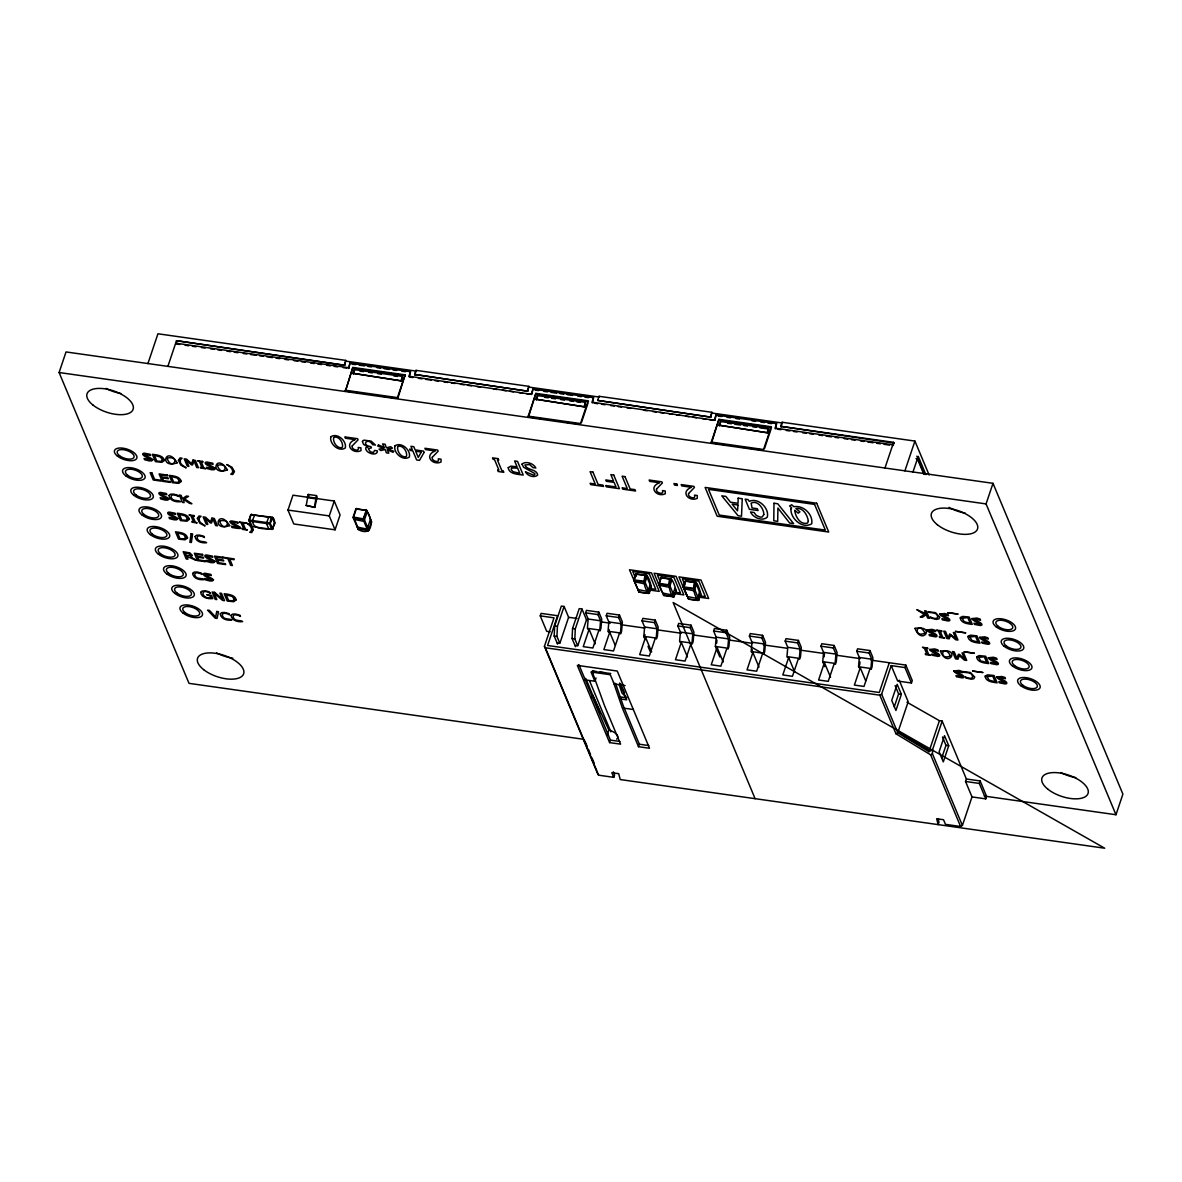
<?xml version="1.0" encoding="UTF-8"?>
<svg xmlns="http://www.w3.org/2000/svg" width="1182" height="1182" viewBox="0 0 1182 1182"><rect width="100%" height="100%" fill="white"/><g stroke="black" fill="none" stroke-linecap="round" stroke-linejoin="round"><path stroke-width="1.5" d="M938.242 819.2L938.996 822.14L938.168 824.622L936.646 818.742L943.532 819.717L945.467 824.356L960.597 826.499L962.399 825.45L932.45 753.806L932.568 749.61L942.172 721.079L939.424 720.695L906.978 702.226M272.554 529.181L274.475 522.592L272.215 517.184L250.673 514.776L248.796 520.361L251.544 526.492L272.185 529.418L274.963 523.316C272.259 507.255 266.674 529.093 273.086 528.886L269.969 523.005L249.328 520.08L251.914 526.256L251.057 525.768M366.405 509.797L363.14 519.459L367.986 531.043L371.724 522.089L366.878 510.506L355.871 508.954L353.034 517.376L358.353 529.684C373.438 537.411 373.069 519.459 367.203 511.717L363.953 521.395L353.832 519.312M557.608 644.16L554.181 635.99L554.668 625.928L561.347 606.085L564.095 606.469L568.867 617.89M559.677 642.919L556.944 636.374L557.416 626.312L564.095 606.469M575.501 646.702L572.073 638.531L572.561 628.469L579.239 608.612L581.987 609.011L586.76 620.417M577.57 645.461L574.836 638.915L575.309 628.854L581.987 609.011M649.524 591.857L650.972 586.671L646.126 575.087L635.606 574.245L633.729 579.83L639.048 592.123L648.682 593.497L651.459 587.38C644.988 559.234 640.023 588.739 649.568 592.965L644.737 581.381L633.729 579.83M658.98 584.056L661.27 577.23L671.391 579.313L668.613 585.415L658.98 584.056L661.27 577.23M700.527 593.689L700.468 594.694L695.681 582.105L685.146 581.263L683.27 586.848L688.589 599.141L698.222 600.515L701 594.413C693.494 566.208 690.125 595.846 699.123 599.998L694.277 588.414L683.27 586.848L688.589 599.141L698.592 600.279M588.178 619.028L587.395 628.307L599.776 630.065L600.574 620.786L597.989 614.596L598.831 612.128L586.435 610.37L585.607 612.852L588.178 619.028L600.574 620.786M608.833 621.954L608.036 631.247L620.417 632.991L621.215 623.712L618.629 617.521L619.471 615.054L607.075 613.295L606.248 615.778L608.833 621.954L621.215 623.712M645.209 639.639L643.821 636.315L644.618 627.021L642.033 620.846L642.86 618.363L655.256 620.122L658.152 627.066L657.369 636.359L656.527 638.841L655.153 638.649L649.302 656.01L639.669 654.651L645.52 637.275L644.146 637.083L644.973 634.601M655.256 620.122L654.414 622.604L657 628.78L656.202 638.073L643.821 636.315M680.404 632.089L679.606 641.383L691.987 643.141L692.785 633.847L690.199 627.672L691.042 625.189L678.645 623.431L677.818 625.913L680.404 632.089L692.785 633.847M717.474 651.459L715.391 646.451L716.189 637.172L713.603 630.981L714.43 628.514L726.827 630.257L729.722 637.216L728.939 646.51L728.097 648.977L726.723 648.785L720.872 666.16L711.239 664.786L717.09 647.426L715.716 647.234M716.676 643.2L716.942 640.097M726.827 630.257L725.984 632.739L728.57 638.915L727.772 648.209L715.391 646.451M751.974 642.24L751.176 651.533L763.557 653.291L764.355 643.998L761.769 637.822L762.612 635.34L750.215 633.582L749.388 636.064L751.974 642.24L764.355 643.998M787.759 647.308L786.961 656.601L799.342 658.359L800.14 649.066L797.554 642.89L798.397 640.408L786.015 638.649L785.173 641.132L787.759 647.308L800.14 649.066M824.829 666.678L822.746 661.669L823.544 652.375L820.958 646.199L821.8 643.717L834.182 645.475L837.078 652.434L836.295 661.713L835.452 664.195L834.078 664.003L828.227 681.364L818.594 680.005L824.445 662.644L823.071 662.452M824.164 656.867L824.43 653.764M834.182 645.475L833.34 647.958L835.925 654.134L835.127 663.427L822.746 661.669M859.329 657.458L858.531 666.751L870.912 668.495L871.71 659.216L869.125 653.025L869.967 650.558L857.585 648.8L856.743 651.282L859.329 657.458L871.71 659.216M859.683 665.038L859.949 661.935M306.241 505.438L308.207 494.431L316.466 495.598L317.101 497.149L314.826 507.373L306.241 505.438L314.826 507.373M314.501 506.605L316.466 495.598M583.923 739.326L189.002 683.344L59.1 372.522L66.029 351.94L992.998 483.32L1122.9 794.141L1115.971 814.738L984.325 796.077M147.927 363.554L157.945 333.782L345.809 360.407L344.76 365.268L176.517 340.697L344.76 365.268M167.874 366.376L176.517 340.697M176.842 341.48L176.015 343.947L179.649 344.464M316.318 498.494L334.27 501.035L340.076 514.938L335.067 529.817L293.771 523.966L287.965 510.063L292.973 495.184L307.335 497.223M344.435 364.499L345.809 360.407M349.946 363.14L348.734 368.429L349.946 363.14L410.494 371.724L409.297 377.014L412.961 377.531M352.812 367.439L345.484 390.976L352.812 367.439L405.116 374.857L397.787 398.393M353.004 373.32L354.26 369.597L402.427 376.423L401.496 380.914L353.004 373.32L401.496 380.914M353.329 374.088L354.157 371.606M335.067 529.817L329.261 515.913L334.27 501.035M401.171 380.146L402.427 376.423M405.116 374.857L397.462 397.61L345.159 390.208M410.494 371.724L408.972 376.245L531.797 394.389L532.993 389.085L593.556 397.669L592.359 402.959M414.631 374.443L416.005 370.35L528.871 386.351L527.807 391.212L414.631 374.443L527.807 391.212M414.956 375.226L416.005 370.35M527.482 390.444L528.871 386.351M531.472 393.606L532.993 389.085M528.206 416.153L535.874 393.384L588.178 400.801L580.51 423.555L528.206 416.153L528.531 416.921L535.874 393.384M536.052 399.265L537.308 395.542L585.489 402.368L584.558 406.859L536.052 399.265L584.558 406.859M536.377 400.033L537.219 397.551M584.233 406.091L585.489 402.368M581.381 422.713L587.956 403.195M593.556 397.669L592.034 402.19L714.844 420.334L709.363 419.551M597.678 400.403L599.067 396.295L711.919 412.296L710.87 417.157L597.678 400.403L710.87 417.157M550.147 631.794L546.705 631.306L540.248 615.866L541.09 613.384L557.594 615.719L547.576 645.49L879.29 692.504L889.307 662.733M613.31 771.772L614.596 774.86L613.754 777.342L598.624 775.185L597.664 773.752L544.414 646.332L554.018 617.817L540.248 615.866M586.508 619.826L577.732 645.86L574.984 645.475M587.705 629.09L589.094 629.282L583.243 646.643L592.876 648.017L598.727 630.641L600.101 630.848L600.929 628.366L601.727 619.072L598.831 612.128M592.404 672.189L592.817 670.948L596.393 671.45M593.32 672.986L593.733 671.745M609.188 629.533L608.361 632.015L609.735 632.207L615.172 645.209M609.735 632.207L603.884 649.568L613.517 650.942L619.368 633.567L620.742 633.774L621.584 631.291L622.367 621.998L619.471 615.054M584.1 679.724L594.901 681.26L596.009 677.951M591.473 698.104L592.581 694.794L608.833 730.018L607.164 734.982M710.545 416.389L711.919 412.296M714.534 419.551L716.056 415.03L776.604 423.614L775.407 428.903M714.844 420.334L716.056 415.03M592.817 670.948L592.079 671.406L604.475 705.551L620.609 744.158L609.602 742.606L610.444 740.124L578.87 664.58M711.269 442.098L718.922 419.329L771.225 426.746L763.572 449.5L711.269 442.098L711.594 442.866L718.922 419.329M719.114 425.21L720.37 421.486L768.536 428.312L767.606 432.804L719.114 425.21L767.606 432.804M719.439 425.978L720.266 423.496M674.287 595.373L675.232 592.581M609.602 742.606L577.333 665.377L617.24 671.036L649.524 748.265L638.502 746.699L639.344 744.217L623.21 705.61L615.541 683.388M679.931 642.151L681.305 642.358L675.454 659.719L685.087 661.078L690.938 643.717L692.312 643.909L693.154 641.427L693.937 632.148L691.042 625.189M699.064 598.89L700.01 596.097M767.281 432.036L768.536 428.312M764.444 448.658L771.004 429.14M776.604 423.614L775.082 428.135L892.765 444.816M893.09 445.584L893.917 443.102L780.741 426.347L782.115 422.255L914.927 441.078L929.111 475.001M781.066 427.116L782.115 422.255M752.328 649.819L751.501 652.301L752.875 652.494L758.992 667.121M752.875 652.494L747.024 669.854L756.657 671.228L762.508 653.868L763.882 654.06L764.724 651.577L765.508 642.284L762.612 635.34M787.286 657.369L788.66 657.561L782.809 674.937L792.442 676.296L798.293 658.935L799.667 659.128L800.51 656.645L801.293 647.352L798.397 640.408M884.963 468.013L893.592 442.334L780.741 426.347M904.91 470.835L914.927 441.078M912.947 472.091L918.237 456.355L925.861 474.588M858.856 667.52L860.23 667.712L854.379 685.072L864.012 686.447L869.863 669.071L871.237 669.278L872.08 666.796L872.863 657.502L869.967 650.558M544.414 646.332L545.375 647.78L879.822 695.179L881.624 694.13L891.213 665.614L904.984 667.564L911.44 683.004L897.67 681.054L891.213 665.614M904.984 667.564L905.811 665.082L871.06 660.147M894.257 706.851L898.601 693.952L895.114 685.59M901.364 694.336L895.926 710.471L891.73 700.424L897.168 684.304L901.364 694.336L898.601 693.952M911.44 683.004L912.268 680.522L905.811 665.082M1115.971 814.738L986.069 503.916L992.998 483.32M881.624 694.13L897.759 732.751L928.978 751.708L939.424 720.695M941.64 758.238L945.984 745.34L942.482 736.977M948.732 745.739L943.31 761.858L939.114 751.826L944.536 735.692L948.732 745.739L945.984 745.34M962.399 825.45L972.003 796.919L965.546 781.479L966.374 778.997L942.172 721.079M972.003 796.919L985.758 798.869L979.302 783.43L980.144 780.947L966.374 778.997M985.758 798.869L986.601 796.402L980.144 780.947M230.209 521.469C228.747 525.03 250.894 530.157 231.465 526.241L231.968 527.467C257.573 532.24 216.823 517.952 238.114 523.257L237.626 522.089L231.835 520.966A4.462 2.054 18.6 0 0 230.209 521.469M251.574 514.259L250.673 514.776M255.017 514.746C248.013 526.404 258.237 529.521 269.112 528.694M268.787 516.697L266.482 523.523L268.742 528.93M356.757 508.423L355.871 508.954M358.722 529.447L353.551 517.095L364.041 518.942L368.887 530.526L357.865 528.96M636.492 573.713L635.606 574.245L636.404 576.166M649.051 593.261L639.048 592.123L629.474 569.754L651.504 572.871L659.246 591.414L649.081 589.966M686.048 580.746L685.146 581.263M664.181 595.403L663.338 594.915L673.829 596.762L676.222 590.897C669.042 564.361 665.614 589.035 673.459 596.999L674.346 596.482L669.514 584.898L658.492 583.332L663.811 595.639L673.829 596.762M592.079 671.406L610.71 673.474M879.822 695.179L895.956 733.786L897.759 732.751L908.19 701.739L899.207 680.226M928.978 751.708L932.568 749.61M895.956 733.786L930.662 754.855L932.45 753.806M274.431 523.596L274.475 522.592M371.192 522.385L371.237 521.38M660.369 577.747L671.391 579.313M650.927 587.676L650.972 586.671M346.134 361.175L416.33 371.133M529.196 387.12L599.377 397.078L599.067 396.295M712.244 413.065L782.44 423.023M352.044 364.159L355.605 364.662M359.165 365.179L364.514 365.932M368.075 366.435L371.636 366.937M376.984 367.691L380.545 368.208M384.106 368.71L389.454 369.464M393.015 369.966L396.576 370.468M401.91 371.237L405.485 371.739M535.106 390.104L538.667 390.607M544.001 391.375L547.562 391.877M551.122 392.38L556.471 393.133M560.032 393.636L563.592 394.153M567.153 394.655L572.502 395.409M577.85 396.162L581.411 396.664M584.972 397.182L588.533 397.684M718.154 416.049L721.714 416.552M727.063 417.32L730.624 417.822M735.972 418.576L739.533 419.078M752.003 420.851L755.564 421.353M760.898 422.107L764.458 422.609M768.019 423.126L771.595 423.629M175.69 343.179L348.424 367.661M353.137 368.223L405.441 375.625M536.2 394.167L588.503 401.57M719.247 420.112L771.551 427.515M185.101 345.247L188.736 345.765M192.37 346.267L196.005 346.784M201.457 347.567L205.092 348.084M210.559 348.853L214.193 349.37M217.828 349.887L221.462 350.404M226.914 351.172L230.549 351.689M234.184 352.206L237.833 352.724M243.285 353.492L246.92 354.009M250.554 354.526L256.006 355.294M259.641 355.812L263.276 356.329M266.925 356.846L272.377 357.614M276.012 358.131L279.646 358.648M285.098 359.417L288.733 359.934M294.2 360.702L297.834 361.219M301.469 361.736L305.104 362.253M310.556 363.022L314.19 363.539M317.825 364.056L321.46 364.573M326.926 365.341L330.561 365.859M334.196 366.376L337.83 366.893M343.282 367.661L346.917 368.178M418.443 378.314L422.092 378.831M425.756 379.348L431.238 380.131M434.902 380.648L438.552 381.165M444.033 381.949L447.697 382.466M451.347 382.983L455.011 383.5M460.492 384.283L464.142 384.8M467.806 385.317L471.455 385.834M476.952 386.603L480.601 387.12M493.396 388.937L497.061 389.454M502.542 390.237L506.192 390.754M509.856 391.272L513.505 391.789M519.001 392.572L522.651 393.089M526.315 393.606L529.964 394.123M594.177 403.225L597.841 403.742M601.49 404.259L605.154 404.776M610.636 405.559L614.3 406.076M617.95 406.593L621.614 407.11M627.095 407.893L630.745 408.411M643.54 410.228L647.204 410.745M652.686 411.513L656.35 412.03M659.999 412.548L663.663 413.065M669.145 413.848L672.794 414.365M676.459 414.882L680.108 415.399M685.59 416.182L689.254 416.699M692.903 417.216L696.567 417.734M702.049 418.517L705.713 419.034M777.224 429.169L780.844 429.687M786.266 430.455L789.886 430.957M793.506 431.474L797.141 431.991M802.563 432.76L806.183 433.277M809.803 433.779L813.423 434.296M818.86 435.065L822.48 435.582M826.1 436.099L831.537 436.867M835.157 437.384L838.777 437.887M844.199 438.655L847.819 439.172M851.454 439.689L855.074 440.206M860.496 440.975L864.116 441.477M867.736 441.994L873.173 442.762M876.793 443.28L880.413 443.797M884.033 444.314L889.47 445.082M359.934 371.133L363.495 371.636M368.858 372.389L372.419 372.891M377.767 373.66L381.343 374.162M393.828 375.935L397.403 376.437M544.769 397.329L548.345 397.832M551.905 398.334L555.481 398.836M560.829 399.605L564.39 400.107M569.754 400.861L573.314 401.378M576.89 401.88L580.451 402.382M727.831 423.274L731.392 423.777M734.968 424.279L740.316 425.047M743.877 425.55L747.452 426.052M752.801 426.805L756.377 427.323M759.937 427.825L768.861 429.081M916.02 458.646L917.395 458.838L923.777 474.115M347.286 391.227L350.891 391.744M356.299 392.513L359.904 393.015M365.312 393.783L368.932 394.3M372.537 394.803L376.142 395.32M381.55 396.088L385.155 396.605M388.76 397.108L392.365 397.625M532.136 417.438L535.756 417.94M539.361 418.458L542.966 418.96M548.374 419.728L551.979 420.245M555.584 420.748L559.189 421.265M564.612 422.033L568.217 422.55M571.822 423.053L577.23 423.821M715.199 443.383L718.804 443.885M722.409 444.402L726.014 444.905M731.422 445.673L735.041 446.19M738.647 446.707L744.054 447.461M747.659 447.978L751.264 448.495M756.672 449.263L760.292 449.766M59.1 372.522L986.069 503.916M307.364 496.913L315.624 498.08M307.689 497.681L315.949 498.863M287.965 510.063L329.261 515.913M650.839 588.636L655.788 589.345L649.332 573.905L632.813 571.556L635.399 577.732M675.483 592.256L680.448 592.965L673.991 577.51L657.473 575.176L660.058 581.352M700.35 595.891L705.314 596.6L698.858 581.145L682.339 578.811L684.925 584.987M673.681 593.453L683.846 594.901L676.089 576.358L654.074 573.24L661.817 591.768M698.547 597.087L708.712 598.52L700.956 579.993L678.941 576.875L686.683 595.403M585.607 612.852L597.989 614.596M606.248 615.778L618.629 617.521M642.033 620.846L654.414 622.604M677.818 625.913L690.199 627.672M713.603 630.981L725.984 632.739M749.388 636.064L761.769 637.822M785.173 641.132L797.554 642.89M820.958 646.199L833.34 647.958M856.743 651.282L869.125 653.025M644.618 627.021L657 628.78M716.189 637.172L728.57 638.915M823.544 652.375L835.925 654.134M577.023 618.482L568.616 617.285L559.84 643.333L557.091 642.934M601.091 621.895L610.222 623.18M621.156 624.731L644.87 628.085M657.635 629.903L681.349 633.257M694.13 635.074L716.011 638.177M728.777 639.979L752.491 643.348M763.439 644.899L787.153 648.253M799.918 650.07L823.632 653.424M836.398 655.242L860.112 658.596M554.668 625.928L557.416 626.312M572.561 628.469L575.309 628.854M554.181 635.99L556.944 636.374M572.073 638.531L574.836 638.915M599.983 671.952L605.347 672.721M610.296 674.715L591.03 671.982L594.901 681.26M625.071 685.53L614.167 683.979L609.971 673.947M620.373 696.922L626.8 697.823L621.998 693.051L619.117 684.422M620.284 698.931L626.696 699.847L619.663 682.989M622.618 707.988L633.389 709.51M965.546 781.479L979.302 783.43M610.444 740.124L619.87 741.454M639.344 744.217L648.785 745.561M608.833 730.018L610.902 730.698A9.914 4.565 18.6 0 1 616.605 739.164M904.688 736.386L929.407 750.467L898.172 731.51M638.561 591.414L639.418 591.887M624.524 692.888L620.535 683.669M696.493 584.041L694.189 590.867L684.082 588.784M699.714 591.768L697.424 598.58L687.303 596.496M671.716 580.525L669.411 587.351L659.305 585.267M674.937 588.252L672.647 595.078L662.526 592.995M646.938 577.023L644.648 583.834L634.527 581.751M650.174 584.735L647.869 591.561L637.763 589.478M370.439 519.445L367.174 529.122L357.067 527.039M916.863 456.163L924.472 474.396M893.592 442.334L893.917 443.102M930.662 754.855L960.597 826.499M860.23 667.712L865.667 680.714M824.445 662.644L830.562 677.271M720.37 421.486L720.695 422.255M788.66 657.561L794.777 672.203M717.09 647.426L723.207 662.053M717.755 652.109L719.794 656.985M755.106 798.677L673.134 602.524L1104.697 848.218L620.225 779.559L618.703 773.678L611.818 772.703L613.754 777.342M681.305 642.358L687.422 656.985M645.52 637.275L651.637 651.917M648.002 646.318L650.085 651.312M537.308 395.542L537.633 396.31M638.502 746.699L622.367 708.092L613.517 682.442M589.094 629.282L595.196 643.909M589.626 681.009L610.858 731.821M585.711 678.365L600.353 713.396M584.898 740.966L587.011 746.034M588.429 749.418L590.542 754.5M591.96 757.884L594.088 762.951M545.375 647.78L598.624 775.185M354.26 369.597L354.585 370.365M308.207 494.431L308.842 495.982M232.854 658.182A24.32 11.199 18.6 0 1 216.557 652.892M120.83 393.458A24.32 11.199 18.6 0 1 106.025 388.42M965.221 513.151A24.32 11.199 18.6 0 1 949.102 507.373M1075.768 777.623A24.32 11.199 18.6 0 1 1060.948 772.585M178.438 460.3L180.816 465.117L186.135 467.909L181.984 464.851A11.79 5.422 18.6 0 1 180.358 462.517L180.344 459.813L182.072 458.202L180.063 457.922L178.438 460.3M197.379 518.366L199.758 523.198L205.077 525.975L200.925 522.917A11.79 5.422 18.6 0 1 199.3 520.597L199.285 517.893L201.014 516.268L199.004 515.987L197.379 518.366M169.041 495.524C169.573 500.695 176.148 502.38 180.55 501.656C178.645 499.735 172.483 501.892 171.109 497.341C170.119 493.175 176.517 495.258 178.379 496.47L177.891 495.302L173.591 494.106L170.43 494.194L169.041 495.524M192.681 573.447C193.213 578.604 199.802 580.303 204.19 579.564C202.299 577.658 196.138 579.815 194.749 575.25C193.774 571.083 200.157 573.167 202.033 574.393L201.531 573.211L197.231 572.014L194.07 572.118L192.681 573.447M195.104 536.539C195.636 541.696 202.225 543.395 206.614 542.671C204.722 540.75 198.561 542.907 197.172 538.342C196.197 534.19 202.58 536.273 204.456 537.485L203.954 536.303L199.655 535.121L196.493 535.21L195.104 536.539M220.295 613.931C220.827 619.087 227.417 620.786 231.805 620.048C229.899 618.142 223.738 620.284 222.364 615.733C221.374 611.567 227.771 613.65 229.633 614.862L229.145 613.694L224.846 612.498L221.684 612.586L220.295 613.931M231.111 615.453C231.628 620.609 238.217 622.308 242.605 621.584C240.714 619.663 234.553 621.821 233.164 617.255C232.189 613.103 238.587 615.187 240.448 616.398L239.961 615.216L235.646 614.034L232.499 614.123L231.111 615.453M234.42 471.529L232.795 474.514L230.785 474.233C235.706 471.396 230.076 465.915 226.737 464.57L232.041 467.318L234.42 471.529M253.362 529.61L251.736 532.594L249.727 532.299C254.647 529.477 249.018 523.981 245.679 522.651L250.983 525.399L253.362 529.61M939.69 617.137L938.966 618.851L936.366 619.383L930.84 618.068L930.337 616.886C932.317 618.585 939.734 619.885 937.252 615.32C935.464 611.389 929.894 613.724 928.18 611.715L935.568 612.675L939.69 617.137M974.618 676.99L973.894 678.719L971.294 679.236L965.753 677.921L965.266 676.754C967.245 678.453 974.662 679.739 972.165 675.173C970.392 671.243 964.822 673.577 963.108 671.568L970.496 672.543L974.618 676.99M773.988 503.237L773.782 520.774L777.697 521.336L777.919 508.038L789.65 523.035L793.58 523.582L777.756 503.768L773.988 503.237M738.159 498.169L738.041 503.281L730.535 502.217L725.866 496.425L721.774 495.834L738.1 515.721L741.513 516.209L742.252 498.745L738.159 498.169M200.689 592.345C201.265 597.767 208.283 599.171 212.819 598.565L211.475 595.359L206.732 594.679L210.115 595.964L210.913 597.87C201.546 599.333 199.241 586.981 210.603 593.379L209.14 591.842A8.983 4.137 18.6 0 0 205.565 590.956L202.181 591.015L200.689 592.345M508.216 467.658C508.969 474.396 518.351 474.233 523.227 475.061L517.509 461.379L514.628 460.965L517.066 466.787L510.846 466.151L508.216 467.658M249.328 520.08L249.284 521.085L269.924 524.01L272.702 517.908L251.205 514.495L249.328 520.08M353.551 517.095L353.507 518.1L363.14 519.459L366.878 510.506L356.388 508.659L353.551 517.095M634.246 579.535L634.202 580.539L643.835 581.913L646.613 575.797L636.123 573.95L634.246 579.535M675.749 590.187L675.705 591.192L675.749 590.187M683.802 586.553L683.757 587.557L693.391 588.932L696.154 582.829L685.678 580.983L683.802 586.553M522.03 464.098L523.582 467.259L534.825 473.539A3.856 1.773 18.6 0 1 533.51 475.09L525.399 471.81C527.335 475.814 534.249 478.326 537.677 475.075C536.923 468.796 526.596 470.436 524.911 464.954L529.669 464.556L532.934 467.584L535.815 467.998C533.776 463.462 525.783 460.67 522.03 464.098M362.431 441.536L363.598 444.476L368.193 446.885A6.826 3.132 18.6 0 0 365.77 447.801C364.706 452.987 377.59 457.124 377.383 450.83L374.62 450.431L373.409 452.543L370.38 451.82L368.237 448.672L371.429 447.875L370.926 446.678C359.978 444.934 368.267 436.838 372.566 444.668L375.448 445.067L371.192 441.122L364.145 440.162A6.974 3.206 18.6 0 0 362.431 441.536M737.952 504.98L737.524 510.86L732.146 504.153L737.952 504.98M808.34 520.996L807.646 523.05C800.199 525.281 795.294 516.504 794.747 510.24L798.205 513.165L799.918 511.865L795.944 508.511C803.095 507.241 807.336 515.012 808.34 520.996M790.965 508.733C790.167 518.558 802.711 529.521 811.738 523.759C813.246 514.347 803.361 504.995 793.905 506.694L791.644 504.758L789.591 505.999L791.6 507.713L790.965 508.733M162.614 459.946L160.9 461.394L156.822 461.054L154.443 455.38L160.442 457.035L162.614 459.946M179.457 480.985L177.743 482.433L173.651 482.093L171.287 476.435L177.285 478.075L179.457 480.985M187.569 518.868L185.869 520.316L181.777 519.977L179.413 514.303L185.411 515.958L187.569 518.868M185.737 537.455L184.023 538.903L179.945 538.564L177.566 532.905L183.565 534.545L185.737 537.455M234.405 599.363L232.706 600.811L228.614 600.471L226.25 594.797L232.248 596.452L234.405 599.363M962.104 618.171L964.202 621.673L970.186 623.328L967.822 617.654L962.104 618.171M969.861 636.95L971.944 640.452L977.942 642.092L975.578 636.433L969.861 636.95M978.593 657.355L980.676 660.856L986.674 662.496L984.311 656.837L978.593 657.355M987 676.606L989.098 680.108L995.096 681.763L992.717 676.089L987 676.606M352.221 445.91C350.818 449.662 360.259 452.455 358.19 447.446L360.938 447.83L360.953 450.667C352.886 454.597 343.312 444.24 355.147 439.615L345.395 438.241L344.834 436.897L357.599 438.714L358.072 439.837L352.221 445.91M432.302 457.257C430.898 461.01 440.339 463.802 438.271 458.793L441.019 459.192L441.034 462.014C432.967 465.944 423.392 455.587 435.227 450.963L425.476 449.588L424.914 448.259L437.68 450.061L438.153 451.184L432.302 457.257M656.512 489.038C655.109 492.791 664.55 495.583 662.481 490.574L665.244 490.973L665.244 493.795C657.177 497.725 647.618 487.368 659.453 482.744L649.686 481.37L649.14 480.025L661.89 481.842L662.363 482.965L656.512 489.038M688.545 493.574C687.141 497.327 696.582 500.119 694.514 495.11L697.277 495.509L697.277 498.331C689.209 502.261 679.65 491.919 691.485 487.294L681.718 485.905L681.172 484.576L693.923 486.378L694.395 487.501L688.545 493.574M191.115 533.717L189.888 542.272L191.381 542.479L192.622 533.939L191.115 533.717M152.877 459.709L151.68 460.877L149.095 460.877L144.559 459.695L144.056 458.468C163.485 462.384 141.338 457.257 142.8 453.681A4.462 2.054 18.6 0 1 144.426 453.194L150.217 454.316L150.705 455.484C136.876 452.75 149.804 456.548 152.877 459.709M169.026 498.922L167.829 500.089L165.244 500.075L160.708 498.893L160.191 497.666C179.634 501.596 157.487 496.47 158.949 492.894A4.462 2.054 18.6 0 1 160.575 492.406L166.352 493.529L166.854 494.697C153.01 491.963 165.953 495.76 169.026 498.922M177.832 518.647L176.65 519.799L174.064 519.799L169.528 518.617L169.011 517.391C188.455 521.306 166.307 516.179 167.77 512.619A4.462 2.054 18.6 0 1 169.395 512.116L175.172 513.239L175.66 514.406C161.831 511.688 174.759 515.47 177.832 518.647M215.316 468.56L214.134 469.727L211.548 469.727L207.013 468.545L206.495 467.318C225.925 471.234 203.792 466.107 205.254 462.546A4.462 2.054 18.6 0 1 206.88 462.044L212.657 463.167L213.144 464.334C199.315 461.601 212.243 465.398 215.316 468.56M214.976 561.494L213.779 562.662L211.194 562.662L206.658 561.48L206.156 560.253C225.585 564.169 203.437 559.042 204.9 555.481A4.462 2.054 18.6 0 1 206.525 554.979L212.317 556.101L212.804 557.269C198.975 554.535 211.903 558.332 214.976 561.494M213.499 579.786L212.317 580.953L209.731 580.953L205.195 579.771L204.678 578.545C224.122 582.46 201.974 577.333 203.437 573.772A4.462 2.054 18.6 0 1 205.062 573.27L210.839 574.393L211.327 575.56C197.497 572.842 210.426 576.624 213.499 579.786M926.924 629.917C928.313 633.596 944.182 637.113 929.052 634.527L929.54 635.709L935.317 636.832A4.462 2.054 18.6 0 0 936.942 636.33C938.405 632.754 916.257 627.627 935.701 631.557L935.184 630.331L931.977 629.371L926.924 629.917M929.643 649.465C931.017 653.144 946.885 656.675 931.756 654.089L932.243 655.256L938.02 656.379A4.462 2.054 18.6 0 0 939.66 655.877C941.108 652.316 918.975 647.189 938.405 651.105L937.887 649.878L934.696 648.933L929.643 649.465M939.764 614.064C941.138 617.743 957.006 621.259 941.877 618.674L942.364 619.841L948.141 620.964A4.462 2.054 18.6 0 0 949.781 620.476C951.229 616.901 929.096 611.774 948.525 615.689L948.008 614.477L944.817 613.517L939.764 614.064M953.844 670.962C955.219 674.641 971.102 678.158 955.957 675.572L956.445 676.754L962.237 677.877A4.462 2.054 18.6 0 0 963.862 677.375C965.325 673.799 943.177 668.672 962.606 672.602L962.104 671.376L958.898 670.416L953.844 670.962M971.826 618.6C973.2 622.279 989.068 625.81 973.938 623.224L974.426 624.392L980.203 625.514A4.462 2.054 18.6 0 0 981.843 625.012C983.291 621.451 961.158 616.324 980.587 620.24L980.07 619.013L976.879 618.068L971.826 618.6M979.582 637.379C980.957 641.058 996.825 644.574 981.695 642.003L982.183 643.171L987.96 644.293A4.462 2.054 18.6 0 0 989.6 643.791C991.048 640.216 968.915 635.089 988.344 639.019L987.827 637.792L984.636 636.832L979.582 637.379M988.3 657.783C989.689 661.462 1005.557 664.978 990.427 662.408L990.915 663.575L996.692 664.698A4.462 2.054 18.6 0 0 998.317 664.195C999.78 660.635 977.632 655.493 997.076 659.423L996.559 658.197L993.353 657.236L988.3 657.783M996.722 677.035C998.096 680.714 1013.964 684.245 998.834 681.659L999.322 682.827L1005.099 683.95A4.462 2.054 18.6 0 0 1006.739 683.447C1008.187 679.886 986.054 674.759 1005.483 678.675L1004.981 677.449L1001.775 676.503L996.722 677.035M216.72 611.463L215.656 617.048L209.48 610.444L207.618 610.178L215.183 618.156L217.074 618.422L218.507 611.729L216.72 611.463M164.431 460.374L161.949 462.295L155.433 461.645L152.36 454.302C156.615 454.907 163.116 455.306 164.431 460.374M181.274 481.414L178.792 483.335L172.262 482.684L169.203 475.341C173.444 475.962 179.959 476.346 181.274 481.414M189.386 519.297L186.904 521.218L180.388 520.568L177.315 513.224C181.57 513.83 188.086 514.229 189.386 519.297M187.554 537.884L185.072 539.805L178.556 539.155L175.483 531.811C179.738 532.432 186.239 532.816 187.554 537.884M236.237 599.791L233.755 601.712L227.225 601.062L224.166 593.719C228.407 594.324 234.923 594.723 236.237 599.791M960.39 617.551L960.212 618.334C961.527 623.402 968.028 623.8 972.284 624.406L969.21 617.063L962.695 616.413L960.39 617.551M968.147 636.33L967.969 637.113C969.284 642.181 975.785 642.565 980.041 643.185L976.967 635.842L970.452 635.192L968.147 636.33M976.879 656.734L976.687 657.517C978.002 662.585 984.517 662.969 988.773 663.59L985.699 656.246L979.169 655.596L976.879 656.734M985.286 675.986L985.108 676.769C986.423 681.837 992.924 682.236 997.18 682.841L994.106 675.498L987.591 674.848L985.286 675.986M167.031 458.143C171.996 472.298 181.851 454.937 167.031 458.143M217.266 465.265C222.246 479.419 232.1 462.059 217.266 465.265M219.468 520.966C224.432 535.121 234.287 517.76 219.468 520.966M925.048 633.138C912.223 638.708 917.335 618.94 925.048 633.138M950.52 655.921C937.695 661.477 942.808 641.723 950.52 655.921M333.605 437.739C332.792 442.127 336.929 448.51 341.82 447.697L342.499 447.003C343.327 442.615 339.175 436.261 334.314 437.059L333.605 437.739M397.669 446.811C396.857 451.199 400.993 457.582 405.884 456.784L406.564 456.089C407.391 451.701 403.239 445.333 398.378 446.146L397.669 446.811M763.823 514.466L762.227 516.977L760.218 517.14L756.303 515.455L754.101 512.5L750.511 511.983C753.126 517.642 762.154 521.676 767.281 517.169C769.615 508.112 758.135 497.238 749.285 501.36L748.058 499.572L745.148 499.159L749.388 509.309L758.09 510.535L757.337 508.718L752.048 507.965L751.117 503.148C757.529 499.75 763.853 508.526 763.823 514.466M192.311 555.51L190.361 556.574L196.36 560.431L186.741 556.323L187.968 559.234L186.224 558.997L183.166 551.654L190.021 552.984L192.311 555.51M330.842 436.779C329.098 443.767 338.924 452.411 345.292 447.978C347.035 441.004 337.195 432.346 330.842 436.779M394.906 445.865C393.163 452.854 402.988 461.497 409.356 457.065C411.1 450.091 401.259 441.418 394.906 445.865M177.197 462.797C158.418 469.431 165.864 444.358 177.197 462.797M227.432 469.919C208.653 476.538 216.099 451.48 227.432 469.919M229.633 525.606C210.854 532.24 218.301 507.181 229.633 525.606M914.971 628.366C922.211 646.702 936.632 624.835 914.971 628.366M940.444 651.149C947.683 669.47 962.104 647.618 940.444 651.149M192.991 460.064L191.543 463.699L186.564 459.148L184.185 458.808L187.258 466.151L188.884 466.388L186.239 460.064L191.425 464.836L192.474 464.984L194.084 461.172L196.729 467.496L198.473 467.747L195.399 460.404L192.991 460.064M211.933 518.13L210.485 521.764L205.505 517.214L203.127 516.889L206.2 524.232L207.825 524.453L205.18 518.13L210.366 522.917L211.415 523.065L213.026 519.238L215.671 525.562L217.414 525.813L214.341 518.47L211.933 518.13M950.653 635.177L949.205 638.812L946.797 638.472L943.724 631.129L945.467 631.38L948.112 637.704L949.722 633.877L955.957 638.812L953.313 632.488L954.938 632.71L958.011 640.053L955.632 639.728L950.653 635.177M959.385 655.582L957.937 659.216L955.514 658.876L952.456 651.533L954.184 651.784L956.829 658.108L958.439 654.281L959.503 654.429L964.675 659.216L962.045 652.892L963.67 653.114L966.728 660.457L964.364 660.132L959.385 655.582M190.494 555.259L186.401 555.51L185.249 552.733L189.164 553.531L190.494 555.259M421.309 452.041L418.265 457.419L415.68 451.243L421.309 452.041M424.072 452.425L419.507 460.359L416.625 459.961L412.813 450.83L410.184 450.46L409.622 449.116L412.252 449.5L410.908 446.264L413.774 446.678L415.133 449.899L423.511 451.096L424.072 452.425M378.462 444.964L377.738 446.057L383.766 448.362L379.023 449.145L380.811 450.578L385.169 449.485L386.337 452.824L388.834 453.179L387.179 449.766L393.074 452.322L393.798 451.243L387.77 448.924L392.498 448.155L390.725 446.707L386.351 447.801L385.11 444.255L382.599 443.9L384.357 447.52L378.462 444.964M511.525 467.924L511.2 469.668L513.121 471.721L519.784 473.317L517.627 468.131L511.525 467.924M183.461 499.321L184.126 502.631L182.383 502.38L179.309 495.036L181.053 495.288L182.471 498.656L186.416 496.041L188.529 496.351L184.495 498.863L191.912 503.739L189.652 503.414L183.461 499.321M925.831 613.68L916.804 609.631L924.235 614.507L920.187 617.019L922.315 617.329L926.26 614.699L927.663 618.083L929.407 618.334L926.348 610.991L924.605 610.739L925.831 613.68M816.688 503.237L705.107 487.412L717.149 516.224L828.73 532.033L816.688 503.237M498.11 458.631L492.48 457.833L493.13 459.37L494.504 459.562L498.937 470.17L497.563 469.978L498.198 471.515L503.827 472.312L503.192 470.776L501.818 470.569L497.386 459.975L498.76 460.167L498.11 458.631M592.95 472.076L590.084 471.662L595.24 484.014L590.113 483.29L590.675 484.62L603.559 486.452L602.997 485.122L598.122 484.428L592.95 472.076M613.724 475.016L610.843 474.603L613.547 481.059L605.79 479.966L606.351 481.296L614.108 482.404L616.014 486.954L605.745 485.507L606.307 486.836L619.442 488.698L613.724 475.016M624.982 476.612L622.101 476.198L627.273 488.55L622.146 487.826L622.692 489.156L635.591 490.988L635.029 489.658L630.154 488.964L624.982 476.612M676.784 483.955L673.903 483.541L674.553 485.093L677.434 485.492L676.784 483.955M814.575 504.389L708.506 489.348L719.262 515.057L825.332 530.097L814.575 504.389M202.624 461.423L197.557 460.699L199.536 461.689L201.974 467.54L200.305 467.304L200.615 468.042L205.698 468.766L203.718 467.777L201.28 461.94L202.949 462.177L202.624 461.423M151.887 472.889L150.144 472.637L153.217 479.981L160.796 481.059L160.427 480.188L154.591 479.36L151.887 472.889M167.283 475.075L159.097 473.908L162.17 481.251L170.356 482.419L169.986 481.547L163.544 480.631L162.407 477.912L168.405 478.754L168.051 477.897L162.037 477.04L161.195 475.031L167.637 475.947L167.283 475.075M957.863 614.064L947.742 612.631L957.863 614.064M194.099 515.603L189.017 514.879L190.996 515.869L193.449 521.705L191.78 521.469L192.09 522.222L197.172 522.946L195.178 521.956L192.74 516.12L194.409 516.357L194.099 515.603M244.334 522.725L239.252 522.001L241.231 522.991L243.684 528.827L242.015 528.59L242.325 529.344L247.407 530.068L245.428 529.078L242.975 523.242L244.644 523.478L244.334 522.725M965.605 632.843L955.499 631.41L965.605 632.843M941.581 630.819L936.499 630.109L938.478 631.085L940.916 636.935L939.247 636.699L939.572 637.438L944.64 638.162L942.66 637.172L940.222 631.336L941.891 631.572L941.581 630.819M974.337 653.247L964.231 651.814L974.337 653.247M927.545 648.002L922.462 647.278L924.442 648.268L926.88 654.104L925.211 653.868L925.536 654.621L930.603 655.345L928.624 654.355L926.186 648.519L927.855 648.755L927.545 648.002M202.506 554.388L194.336 553.235L197.394 560.578L205.579 561.731L205.225 560.859L198.783 559.958L197.63 557.224L203.644 558.081L203.274 557.21L197.276 556.353L196.434 554.343L202.876 555.259L202.506 554.388M222.644 557.239L214.459 556.087L217.518 563.43L225.703 564.582L225.348 563.725L218.906 562.809L217.769 560.076L223.767 560.933L223.398 560.061L217.399 559.204L216.557 557.195L222.999 558.111L222.644 557.239M233.755 558.82L223.221 557.328L227.978 558.82L230.682 565.292L232.426 565.543L229.722 559.056L234.11 559.692L233.755 558.82M982.759 672.499L972.653 671.066L982.759 672.499M214.622 592.359L212.139 592.019L215.213 599.363L216.838 599.584L214.193 593.261L222.615 600.412L224.58 600.678L221.507 593.334L219.882 593.113L222.305 598.919L214.622 592.359M133.817 495.317A11.79 5.422 18.6 0 0 152.892 498.021A11.79 5.422 18.6 0 0 139.476 487.412A11.79 5.422 18.6 0 0 133.817 495.317M1004.272 646.377A11.79 5.422 18.6 0 0 1023.346 649.081A11.79 5.422 18.6 0 0 1009.93 638.457A11.79 5.422 18.6 0 0 1004.272 646.377M174.803 593.394A11.79 5.422 18.6 0 0 193.878 596.097A11.79 5.422 18.6 0 0 180.462 585.474A11.79 5.422 18.6 0 0 174.803 593.394M158.403 554.166A11.79 5.422 18.6 0 0 177.477 556.87A11.79 5.422 18.6 0 0 164.076 546.247A11.79 5.422 18.6 0 0 158.403 554.166M1012.472 665.998A11.79 5.422 18.6 0 0 1031.531 668.687A11.79 5.422 18.6 0 0 1018.13 658.078A11.79 5.422 18.6 0 0 1012.472 665.998M183.003 613.015A11.79 5.422 18.6 0 0 202.078 615.719A11.79 5.422 18.6 0 0 188.662 605.095A11.79 5.422 18.6 0 0 183.003 613.015M142.017 514.938A11.79 5.422 18.6 0 0 161.092 517.642A11.79 5.422 18.6 0 0 147.676 507.019A11.79 5.422 18.6 0 0 142.017 514.938M1020.672 685.604A11.79 5.422 18.6 0 0 1039.732 688.308A11.79 5.422 18.6 0 0 1026.331 677.685A11.79 5.422 18.6 0 0 1020.672 685.604M125.617 475.711A11.79 5.422 18.6 0 0 144.692 478.415A11.79 5.422 18.6 0 0 131.291 467.791A11.79 5.422 18.6 0 0 125.617 475.711M150.217 534.56A11.79 5.422 18.6 0 0 169.277 537.249A11.79 5.422 18.6 0 0 155.876 526.64A11.79 5.422 18.6 0 0 150.217 534.56M166.603 573.787A11.79 5.422 18.6 0 0 185.677 576.491A11.79 5.422 18.6 0 0 172.276 565.868A11.79 5.422 18.6 0 0 166.603 573.787M996.071 626.755A11.79 5.422 18.6 0 0 1015.146 629.459A11.79 5.422 18.6 0 0 1001.73 618.851A11.79 5.422 18.6 0 0 996.071 626.755M117.417 456.089A11.79 5.422 18.6 0 0 136.491 458.793A11.79 5.422 18.6 0 0 123.091 448.185A11.79 5.422 18.6 0 0 117.417 456.089M937.459 524.808A24.32 11.199 18.6 0 0 976.79 530.393A24.32 11.199 18.6 0 0 949.146 508.482A24.32 11.199 18.6 0 0 937.459 524.808M1047.991 789.295A24.32 11.199 18.6 0 0 1087.322 794.865A24.32 11.199 18.6 0 0 1059.678 772.969A24.32 11.199 18.6 0 0 1047.991 789.295M203.6 669.618A24.32 11.199 18.6 0 0 242.931 675.188A24.32 11.199 18.6 0 0 215.287 653.291A24.32 11.199 18.6 0 0 203.6 669.618M93.068 405.13A24.32 11.199 18.6 0 0 132.399 410.701A24.32 11.199 18.6 0 0 104.755 388.804A24.32 11.199 18.6 0 0 93.068 405.13M176.872 592.965A8.85 4.063 18.6 0 0 191.174 594.989A8.85 4.063 18.6 0 0 181.112 587.026A8.85 4.063 18.6 0 0 176.872 592.965M168.671 573.344A8.85 4.063 18.6 0 0 182.974 575.368A8.85 4.063 18.6 0 0 172.912 567.404A8.85 4.063 18.6 0 0 168.671 573.344M160.471 553.737A8.85 4.063 18.6 0 0 174.773 555.762A8.85 4.063 18.6 0 0 164.712 547.798A8.85 4.063 18.6 0 0 160.471 553.737M152.271 534.116A8.85 4.063 18.6 0 0 166.573 536.14A8.85 4.063 18.6 0 0 156.526 528.177A8.85 4.063 18.6 0 0 152.271 534.116M144.071 514.51A8.85 4.063 18.6 0 0 158.373 516.534A8.85 4.063 18.6 0 0 148.326 508.57A8.85 4.063 18.6 0 0 144.071 514.51M135.886 494.889A8.85 4.063 18.6 0 0 150.188 496.913A8.85 4.063 18.6 0 0 140.126 488.949A8.85 4.063 18.6 0 0 135.886 494.889M127.686 475.267A8.85 4.063 18.6 0 0 141.988 477.306A8.85 4.063 18.6 0 0 131.926 469.343A8.85 4.063 18.6 0 0 127.686 475.267M119.485 455.661A8.85 4.063 18.6 0 0 133.788 457.685A8.85 4.063 18.6 0 0 123.726 449.721A8.85 4.063 18.6 0 0 119.485 455.661M1006.325 645.948A8.85 4.063 18.6 0 0 1020.627 647.972A8.85 4.063 18.6 0 0 1010.58 640.009A8.85 4.063 18.6 0 0 1006.325 645.948M1014.525 665.555A8.85 4.063 18.6 0 0 1028.828 667.579A8.85 4.063 18.6 0 0 1018.781 659.615A8.85 4.063 18.6 0 0 1014.525 665.555M185.057 612.572A8.85 4.063 18.6 0 0 199.374 614.596A8.85 4.063 18.6 0 0 189.312 606.632A8.85 4.063 18.6 0 0 185.057 612.572M1022.726 685.176A8.85 4.063 18.6 0 0 1037.028 687.2A8.85 4.063 18.6 0 0 1026.966 679.236A8.85 4.063 18.6 0 0 1022.726 685.176M998.14 626.327A8.85 4.063 18.6 0 0 1012.442 628.351A8.85 4.063 18.6 0 0 1002.38 620.387A8.85 4.063 18.6 0 0 998.14 626.327"/></g></svg>
